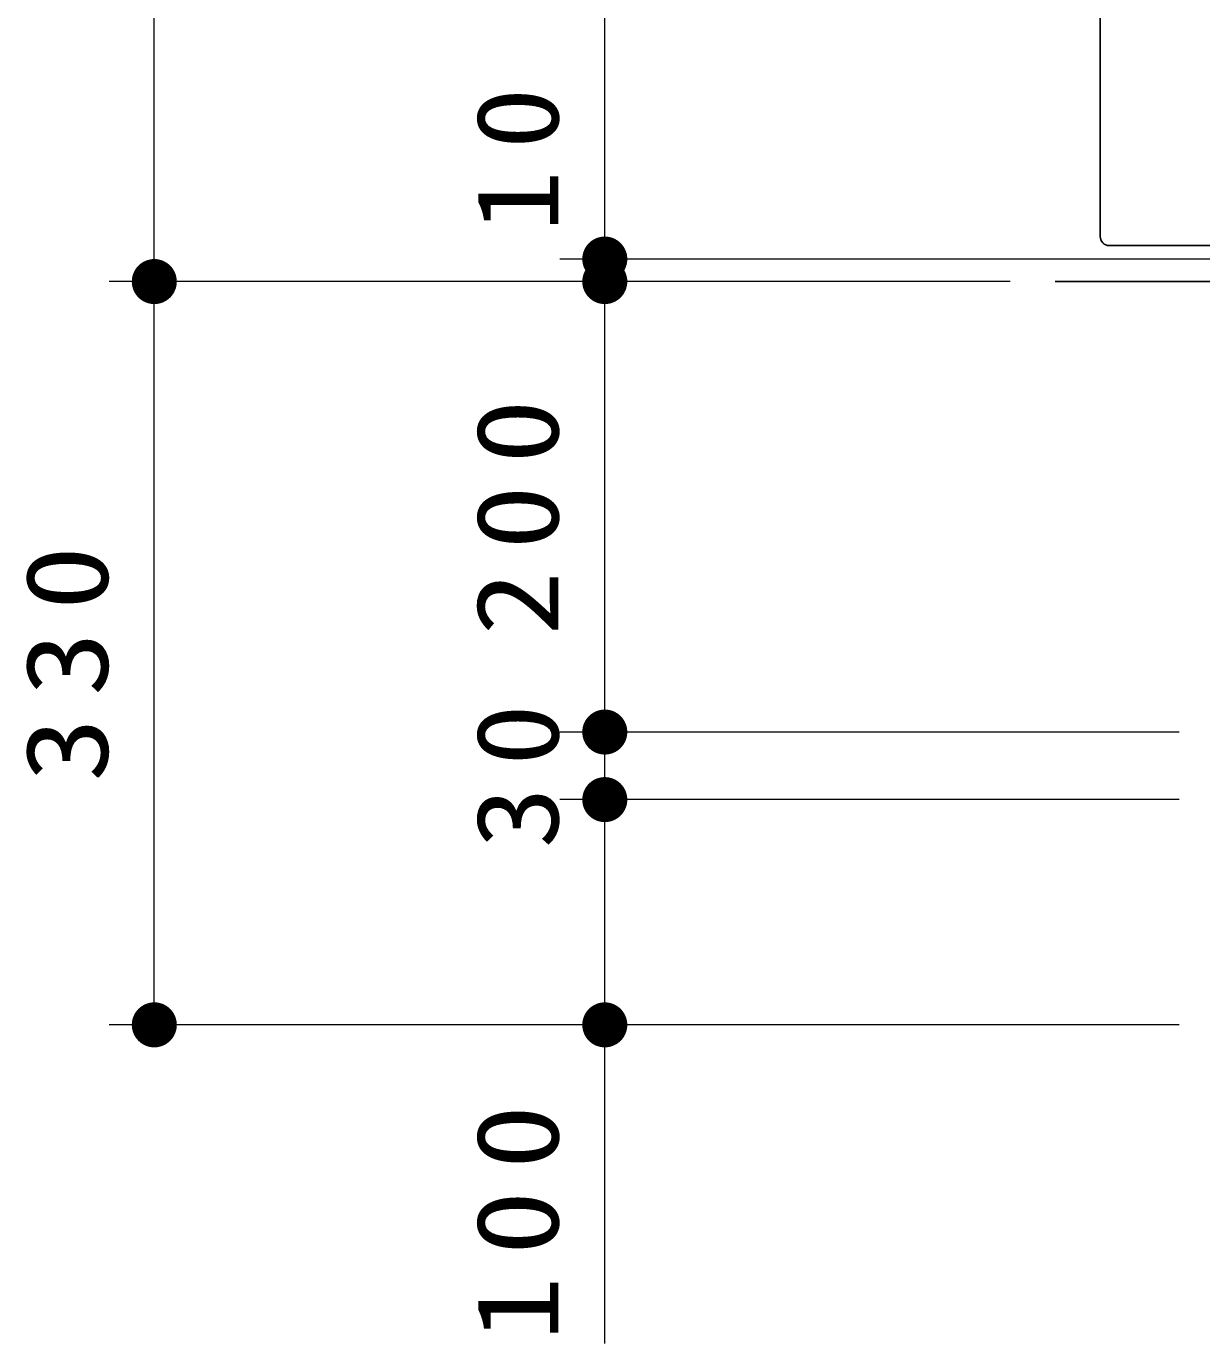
# Model space of a CAD drawing. Units: millimetres on the paper, scale 1:20. Extents: x -385 to 0, y 0 to 267.
# Drawn here: x -336.05 to -309.96, y 93.75 to 122.99 of the extents above; entities that cross this region are included whole.
import ezdxf

# ---------------------------------------------------------------- set-up
doc = ezdxf.new("R2010")
doc.units = ezdxf.units.MM
doc.layers.add('LY_1', color=7, linetype='Continuous', lineweight=25)
doc.styles.add('ＭＳ ゴシック', font='')
doc.styles.get('ＭＳ ゴシック').set_extended_font_data('MS Gothic')

# ---------------------------------------------------------------- blocks, each defined once
blk = doc.blocks.new('filled_dot')
at = {"color": 0, "linetype": 'Continuous', "lineweight": -2, "const_width": 1.25}
blk.add_lwpolyline([(-0.625, 0, 1), (0.625, 0, 1)], format="xyb", close=True, dxfattribs=at)

msp = doc.modelspace()

# ---------------------------------------------------------------- linework, layer by layer
at = {"layer": 'LY_1', "lineweight": 13}
for p, q in [((-333.206, 117.325), (-333.206, 141.17)), ((-323.206, 117.825), (-323.206, 141.17)), ((-323.206, 117.325), (-323.206, 122.23)), ((-307.456, 117.825), (-324.206, 117.825)), ((-314.206, 117.325), (-334.206, 117.325)), ((-314.206, 117.325), (-334.206, 117.325)), ((-333.206, 100.825), (-333.206, 117.325)), ((-314.206, 117.325), (-324.206, 117.325)), ((-314.206, 117.325), (-324.206, 117.325)), ((-323.206, 107.325), (-323.206, 117.325)), ((-310.456, 107.325), (-324.206, 107.325)), ((-323.206, 105.825), (-323.206, 107.325)), ((-310.456, 105.825), (-324.206, 105.825)), ((-323.206, 93.748), (-323.206, 105.825)), ((-310.456, 100.825), (-334.206, 100.825)), ((-310.456, 100.825), (-324.206, 100.825))]:
    msp.add_line(p, q, dxfattribs=at)
at = {"layer": 'LY_1'}
for p, q in [((-312.206, 137.61), (-312.206, 118.325)), ((-312.006, 118.125), (-224.406, 118.125)), ((-313.206, 117.325), (-306.956, 117.325))]:
    msp.add_line(p, q, dxfattribs=at)
msp.add_arc((-312.006, 118.325), 0.2, 179.8411, 270, dxfattribs=at)

# ---------------------------------------------------------------- block references
at = {"layer": 'LY_1', "lineweight": 13, "xscale": 0.4, "yscale": 0.4}
for p, rotation in [((-323.206, 117.825), 90), ((-323.206, 117.825), 270), ((-333.206, 117.325), 90), ((-333.206, 117.325), 270), ((-323.206, 117.325), 90), ((-323.206, 117.325), 270), ((-323.206, 107.325), 90), ((-323.206, 107.325), 270), ((-323.206, 105.825), 270), ((-323.206, 105.825), 90), ((-333.206, 100.825), 90), ((-323.206, 100.825), 90)]:
    msp.add_blockref('filled_dot', p, dxfattribs=dict(at, rotation=rotation))

# ---------------------------------------------------------------- texts
at = {"layer": 'LY_1', "char_height": 1.833, "attachment_point": 8, "rotation": 90, "style": 'ＭＳ ゴシック'}
for s, insert in [('\\T1.34;\\W1.1;10', (-324.206, 120.261)), ('\\T1.33;\\W1.15;200', (-324.206, 112.325)), ('\\T1.33;\\W1.15;330', (-334.206, 109.075)), ('\\T1.34;\\W1.1;30', (-324.206, 106.575)), ('\\T1.33;\\W1.15;100', (-324.206, 96.665))]:
    msp.add_mtext(s, dxfattribs=dict(at, insert=insert))

doc.saveas('drawing.dxf')
